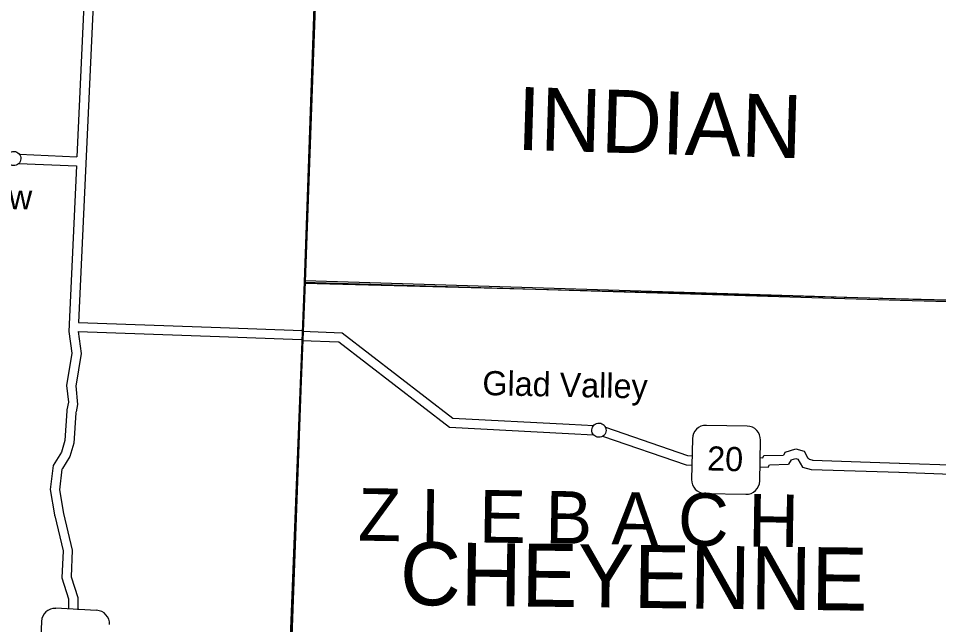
# Model space of a CAD drawing. Extents: x 155610 to 5335715, y 15348074 to 18045516.
# Drawn here: x 817155 to 992539, y 16468529 to 16583964 of the extents above; entities that cross this region are included whole.
import ezdxf

# ---------------------------------------------------------------- set-up
doc = ezdxf.new("R2010")
doc.units = 0
for name, color, linetype in [('L2', 7, 'Continuous'), ('L20', 7, 'Continuous'), ('L3', 7, 'Continuous'), ('L40', 7, 'Continuous'), ('L41', 7, 'Continuous'), ('L48', 7, 'Continuous'), ('L6', 7, 'Continuous')]:
    doc.layers.add(name, color=color, linetype=linetype)

msp = doc.modelspace()

# ---------------------------------------------------------------- linework, layer by layer
at = {"layer": 'L2'}
for p, q in [((876537, 16665770), (873033, 16571379)), ((873033, 16571379), (871287, 16524646)), ((871625, 16533763), (985215, 16530302)), ((985215, 16530302), (1017215, 16529444)), ((871242, 16522643), (869925, 16487428)), ((869925, 16487428), (865680, 16372416))]:
    msp.add_line(p, q, dxfattribs=at)
at = {"layer": 'L20'}
for p, q in [((877506, 16700140), (871625, 16533763)), ((871625, 16533763), (865333, 16376131))]:
    msp.add_line(p, q, dxfattribs=at)
at = {"layer": 'L3'}
for p, q in [((830485, 16605868), (828302, 16557619)), ((832261, 16605779), (828614, 16526076)), ((817344, 16558110), (828302, 16557619)), ((817260, 16556358), (828219, 16555866)), ((828219, 16555866), (826781, 16524366)), ((828614, 16526076), (855659, 16525112)), ((855659, 16525112), (871223, 16524543)), ((826781, 16524366), (827336, 16520226)), ((828552, 16524323), (829107, 16520142)), ((828552, 16524323), (855493, 16523361)), ((855493, 16523361), (871140, 16522790)), ((871221, 16524397), (878847, 16524093)), ((878847, 16524093), (899954, 16507822)), ((871200, 16522644), (878200, 16522348)), ((878200, 16522348), (899308, 16506097)), ((827336, 16520226), (826324, 16514040)), ((829107, 16520142), (828115, 16513913)), ((826324, 16514040), (826682, 16510884)), ((828116, 16513997), (828408, 16510465)), ((826682, 16510884), (826415, 16509405)), ((826392, 16509259), (826032, 16503565)), ((828118, 16508883), (827736, 16503064)), ((828408, 16510465), (828140, 16509029)), ((899954, 16507822), (922096, 16506690)), ((899308, 16506097), (922012, 16504938)), ((922096, 16506690), (926824, 16506443)), ((929050, 16506103), (944661, 16500716)), ((956083, 16506328), (948286, 16506459)), ((922012, 16504938), (926761, 16504691)), ((928509, 16504419), (944428, 16498920)), ((945630, 16503946), (945457, 16496129)), ((958465, 16495854), (958597, 16503672)), ((826032, 16503565), (825339, 16501341)), ((827736, 16503064), (826956, 16500569)), ((963277, 16501377), (965348, 16501999)), ((965348, 16501999), (966906, 16501541)), ((825339, 16501341), (823766, 16498793)), ((826956, 16500569), (825531, 16498249)), ((944661, 16500716), (945561, 16500683)), ((958537, 16500323), (959034, 16500303)), ((959034, 16500303), (959247, 16500697)), ((959247, 16500697), (962958, 16500818)), ((963277, 16501377), (962958, 16500818)), ((964448, 16499902), (965347, 16500162)), ((965347, 16500162), (965720, 16500032)), ((966906, 16501541), (967640, 16500238)), ((823766, 16498793), (823211, 16494229)), ((944428, 16498920), (945520, 16498881)), ((958506, 16498559), (960075, 16498516)), ((960075, 16498516), (960310, 16498972)), ((960310, 16498972), (963917, 16499095)), ((964448, 16499902), (963917, 16499095)), ((965720, 16500032), (966619, 16498518)), ((966619, 16498518), (968260, 16498080)), ((967950, 16500004), (968552, 16499830)), ((968511, 16499830), (985052, 16499291)), ((985072, 16499290), (1002862, 16498652)), ((825446, 16498104), (824974, 16494211)), ((968260, 16498080), (985010, 16497538)), ((984989, 16497538), (1001924, 16496931)), ((823211, 16494229), (824029, 16489418)), ((824974, 16494211), (825763, 16489710)), ((948012, 16493472), (955809, 16493341)), ((825763, 16489689), (827430, 16482697)), ((824069, 16489251), (825659, 16482542)), ((827430, 16482697), (827199, 16477598)), ((825659, 16482542), (825429, 16477441)), ((825429, 16477441), (826716, 16473460)), ((827199, 16477598), (828469, 16473668)), ((826716, 16473460), (826714, 16471519)), ((828469, 16473668), (828462, 16471309)), ((832066, 16471221), (824252, 16471624)), ((821554, 16469153), (821214, 16461379))]:
    msp.add_line(p, q, dxfattribs=at)
for centre, major_axis, ratio, start_param, end_param in [((827640, 16509155), (1219, -301), 0.9980236, 3.2050085, 3.3190436), ((829377, 16508788), (1219, -301), 0.9980236, 3.2050085, 3.319446), ((948210, 16503877), (2566, 410), 0.9987567, 1.3917763, 2.9625726), ((956004, 16503717), (2566, 410), 0.9987567, 6.1041652, 7.6749616), ((968089, 16500476), (496, 78), 0.9987567, 3.5093614, 4.2941373), ((825825, 16498040), (366, -90), 0.9980236, 2.8243077, 3.2596691), ((948047, 16496092), (2566, 410), 0.9987567, 2.9625726, 4.5333689), ((955841, 16495932), (2566, 410), 0.9987567, 4.5333689, 6.1041652), ((826126, 16489758), (2073, -513), 0.9980236, 3.5537537, 3.6174745), ((824143, 16469016), (2522, -622), 0.9980236, 1.7667637, 3.33756), ((831926, 16468655), (2522, -622), 0.9980236, 0.1959674, 1.7667637)]:
    msp.add_ellipse(centre, major_axis=major_axis, ratio=ratio, start_param=start_param, end_param=end_param, dxfattribs=at)
at = {"layer": 'L40'}
for p, q in [((877988, 16706200), (871810, 16533771)), ((871810, 16533771), (857577, 16182586)), ((871601, 16533567), (1294812, 16522494)), ((871601, 16533567), (1294812, 16522494))]:
    msp.add_line(p, q, dxfattribs=at)
at = {"layer": 'L41'}
for p, q in [((877988, 16706200), (871810, 16533771)), ((871810, 16533771), (857577, 16182586)), ((871601, 16533567), (1294812, 16522494))]:
    msp.add_line(p, q, dxfattribs=at)
at = {"layer": 'L48'}
for p, q in [((878002, 16706417), (865514, 16362348)), ((871774, 16534033), (985385, 16530550)), ((985385, 16530550), (1081776, 16527929))]:
    msp.add_line(p, q, dxfattribs=at)
at = {"layer": 'L6'}
for centre, major_axis, ratio in [((816267, 16557294), (1313, -324), 0.9980236), ((927808, 16505551), (1336, 213), 0.9987567)]:
    msp.add_ellipse(centre, major_axis=major_axis, ratio=ratio, dxfattribs=at)

# ---------------------------------------------------------------- texts
at = {"layer": 'L3'}
msp.add_text('20', height=4601.4, rotation=358.28566, dxfattribs=at).set_placement((948375, 16497899))
at = {"layer": 'L40'}
for s, height, rotation, p in [('INDIAN', 11991.5, 358.27808, (912040, 16558955)), ('CHEYENNE ', 11990.8, 359.28797, (889832, 16472277))]:
    msp.add_text(s, height=height, rotation=rotation, dxfattribs=at).set_placement(p)
at = {"layer": 'L41'}
for s, height, rotation, p in [('INDIAN', 11991.5, 358.27808, (912040, 16558955)), ('CHEYENNE ', 11990.8, 359.28797, (889832, 16472277))]:
    msp.add_text(s, height=height, rotation=rotation, dxfattribs=at).set_placement(p)
at = {"layer": 'L48'}
msp.add_text('Z I  E B A C H ', height=10003.4, rotation=359.14273, dxfattribs=at).set_placement((881855, 16484525))
at = {"layer": 'L6'}
for s, height, rotation, p in [('Meadow', 4627.6, 359.33915, (796360, 16547869)), ('Glad Valley', 4606.01, 358.77206, (905550, 16512242))]:
    msp.add_text(s, height=height, rotation=rotation, dxfattribs=at).set_placement(p)

doc.saveas('drawing.dxf')
